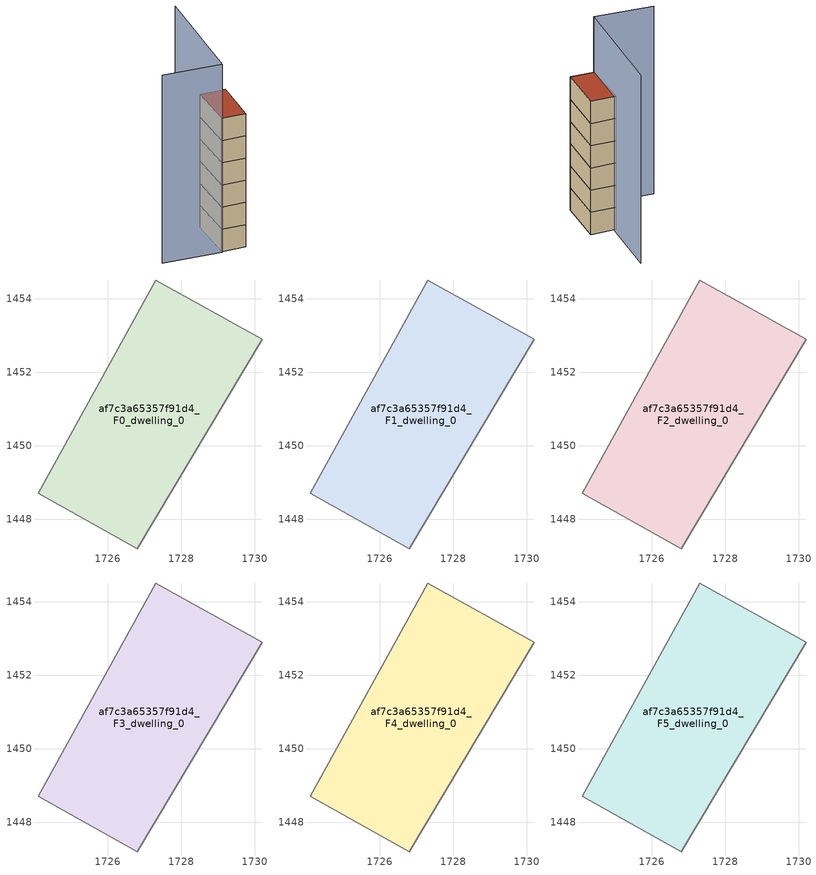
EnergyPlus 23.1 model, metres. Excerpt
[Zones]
af7c3a65357f91d4_F0_dwelling_0
 floor ground (EU_floor_Construction): 1730.2,1452.9 1726.79,1447.2 1724.09,1448.7 1727.3,1454.5 z0
 wall adiabatic (EU_wall_Construction): 1730.2,1452.9 1727.3,1454.5 1724.09,1448.7 1726.79,1447.2 1730.2,1452.9 z0:3
af7c3a65357f91d4_F1_dwelling_0
 floor to af7c3a65357f91d4_F0_dwelling_0 (EU_floor_Construction): 1730.2,1452.9 1726.79,1447.2 1724.09,1448.7 1727.3,1454.5 z3
 wall adiabatic (EU_wall_Construction): 1730.2,1452.9 1727.3,1454.5 1724.09,1448.7 1726.79,1447.2 1730.2,1452.9 z3:6
af7c3a65357f91d4_F2_dwelling_0
 floor to af7c3a65357f91d4_F1_dwelling_0 (EU_floor_Construction): 1730.2,1452.9 1726.79,1447.2 1724.09,1448.7 1727.3,1454.5 z6
 wall adiabatic (EU_wall_Construction): 1730.2,1452.9 1727.3,1454.5 1724.09,1448.7 1726.79,1447.2 1730.2,1452.9 z6:9
af7c3a65357f91d4_F3_dwelling_0
 floor to af7c3a65357f91d4_F2_dwelling_0 (EU_floor_Construction): 1730.2,1452.9 1726.79,1447.2 1724.09,1448.7 1727.3,1454.5 z9
 wall adiabatic (EU_wall_Construction): 1730.2,1452.9 1727.3,1454.5 1724.09,1448.7 1726.79,1447.2 1730.2,1452.9 z9:12
af7c3a65357f91d4_F4_dwelling_0
 floor to af7c3a65357f91d4_F3_dwelling_0 (EU_floor_Construction): 1730.2,1452.9 1726.79,1447.2 1724.09,1448.7 1727.3,1454.5 z12
 wall adiabatic (EU_wall_Construction): 1730.2,1452.9 1727.3,1454.5 1724.09,1448.7 1726.79,1447.2 1730.2,1452.9 z12:15
af7c3a65357f91d4_F5_dwelling_0
 floor to af7c3a65357f91d4_F4_dwelling_0 (EU_floor_Construction): 1730.2,1452.9 1726.79,1447.2 1724.09,1448.7 1727.3,1454.5 z15
 wall adiabatic (EU_wall_Construction): 1730.2,1452.9 1727.3,1454.5 1724.09,1448.7 1726.79,1447.2 1730.2,1452.9 z15:18
 roof outside (EU_roof_Construction): 1726.79,1447.2 1730.2,1452.9 1727.3,1454.5 1724.09,1448.7 z18
shading: 1732.2,1462.01 1724.03,1448.53 / 1724.03,1448.53 1717.49,1452.5 z0:25.4
[Building]
EU S2 Campaign: North Axis=0; Terrain=City; Solar Distribution=FullExterior
[Site:Location]
Lyon-Bron: Latitude=45.75; Longitude=5; Time Zone=1; Elevation=198
[SizingPeriod:WeatherFileDays]
AnnualSizingPeriod: Begin Month=1; Begin Day of Month=1; End Month=12; End Day of Month=31; Day of Week for Start Day=Monday; Use Weather File Daylight Saving Period=No; Use Weather File Rain and Snow Indicators=No
[MATERIAL]
EU_InternalMass_Material: Roughness=MediumRough; Thickness=0.1; Conductivity=1; Density=1800; Specific Heat=900; Thermal Absorptance=0.9; Solar Absorptance=0.7; Visible Absorptance=0.7
[MATERIAL:NOMASS] Roughness=MediumRough; Thermal Absorptance=0.9; Solar Absorptance=0.7; Visible Absorptance=0.7
Name | Thermal Resistance
EU_wall_NoMass | 0.776494
EU_roof_NoMass | 0.486893
EU_floor_NoMass | 0.421597
[CONSTRUCTION]
EU_wall_Construction: EU_wall_NoMass
EU_roof_Construction: EU_roof_NoMass
EU_floor_Construction: EU_floor_NoMass
EU_InternalMass_Construction: EU_InternalMass_Material
[ZONE] Type=1; Multiplier=1; Ceiling Height=autocalculate; Floor Area=autocalculate; Part of Total Floor Area=Yes
Name | Volume
af7c3a65357f91d4_F0_dwelling_0 | 63.7354
af7c3a65357f91d4_F1_dwelling_0; af7c3a65357f91d4_F2_dwelling_0; af7c3a65357f91d4_F3_dwelling_0; af7c3a65357f91d4_F4_dwelling_0; af7c3a65357f91d4_F5_dwelling_0 | 63.7346
[INTERNALMASS] Construction=EU_InternalMass_Construction; Surface Area=21.245
Name | Zone or ZoneList
af7c3a65357f91d4_F0_dwelling_0_EU_InternalMass | af7c3a65357f91d4_F0_dwelling_0
af7c3a65357f91d4_F1_dwelling_0_EU_InternalMass | af7c3a65357f91d4_F1_dwelling_0
af7c3a65357f91d4_F2_dwelling_0_EU_InternalMass | af7c3a65357f91d4_F2_dwelling_0
af7c3a65357f91d4_F3_dwelling_0_EU_InternalMass | af7c3a65357f91d4_F3_dwelling_0
af7c3a65357f91d4_F4_dwelling_0_EU_InternalMass | af7c3a65357f91d4_F4_dwelling_0
af7c3a65357f91d4_F5_dwelling_0_EU_InternalMass | af7c3a65357f91d4_F5_dwelling_0
[OTHEREQUIPMENT] Fuel Type=Electricity; Design Level Calculation Method=Watts/Area; Power per Zone Floor Area=1; Fraction Latent=0; Fraction Radiant=0; Fraction Lost=0; Carbon Dioxide Generation Rate=0; EndUse Subcategory=EU_Step8_InternalGains
Name | Zone or ZoneList or Space or SpaceList | Schedule
EU_Step8_InternalGain_af7c3a65357f91d4_F0_dwelling_0_f000 | af7c3a65357f91d4_F0_dwelling_0 | EU_Step8_GainSchedule_af7c3a65357f91d4_F0_dwelling_0_f000
EU_Step8_InternalGain_af7c3a65357f91d4_F1_dwelling_0_f000 | af7c3a65357f91d4_F1_dwelling_0 | EU_Step8_GainSchedule_af7c3a65357f91d4_F1_dwelling_0_f000
EU_Step8_InternalGain_af7c3a65357f91d4_F2_dwelling_0_f000 | af7c3a65357f91d4_F2_dwelling_0 | EU_Step8_GainSchedule_af7c3a65357f91d4_F2_dwelling_0_f000
EU_Step8_InternalGain_af7c3a65357f91d4_F3_dwelling_0_f000 | af7c3a65357f91d4_F3_dwelling_0 | EU_Step8_GainSchedule_af7c3a65357f91d4_F3_dwelling_0_f000
EU_Step8_InternalGain_af7c3a65357f91d4_F4_dwelling_0_f000 | af7c3a65357f91d4_F4_dwelling_0 | EU_Step8_GainSchedule_af7c3a65357f91d4_F4_dwelling_0_f000
EU_Step8_InternalGain_af7c3a65357f91d4_F5_dwelling_0_f000 | af7c3a65357f91d4_F5_dwelling_0 | EU_Step8_GainSchedule_af7c3a65357f91d4_F5_dwelling_0_f000
[ZONEVENTILATION:DESIGNFLOWRATE] Schedule=EU_AlwaysOn; Design Flow Rate Calculation Method=AirChanges/Hour; Air Changes per Hour=0.693814; Ventilation Type=Natural; Fan Pressure Rise=0; Fan Total Efficiency=1; Constant Term Coefficient=1; Temperature Term Coefficient=0; Velocity Term Coefficient=0; Velocity Squared Term Coefficient=0; Minimum Indoor Temperature=-100; Maximum Indoor Temperature=100; Delta Temperature=-100; Minimum Outdoor Temperature=-100; Maximum Outdoor Temperature=100; Maximum Wind Speed=40
Name | Zone or ZoneList or Space or SpaceList
EU_ConstantAir_af7c3a65357f91d4_F0_dwelling_0 | af7c3a65357f91d4_F0_dwelling_0
EU_ConstantAir_af7c3a65357f91d4_F1_dwelling_0 | af7c3a65357f91d4_F1_dwelling_0
EU_ConstantAir_af7c3a65357f91d4_F2_dwelling_0 | af7c3a65357f91d4_F2_dwelling_0
EU_ConstantAir_af7c3a65357f91d4_F3_dwelling_0 | af7c3a65357f91d4_F3_dwelling_0
EU_ConstantAir_af7c3a65357f91d4_F4_dwelling_0 | af7c3a65357f91d4_F4_dwelling_0
EU_ConstantAir_af7c3a65357f91d4_F5_dwelling_0 | af7c3a65357f91d4_F5_dwelling_0
[HVACTEMPLATE:THERMOSTAT] Constant Heating Setpoint=20; Constant Cooling Setpoint=50
EU_HeatOnly_af7c3a65357f91d4_F0_dwelling_0; EU_HeatOnly_af7c3a65357f91d4_F1_dwelling_0; EU_HeatOnly_af7c3a65357f91d4_F2_dwelling_0; EU_HeatOnly_af7c3a65357f91d4_F3_dwelling_0; EU_HeatOnly_af7c3a65357f91d4_F4_dwelling_0; EU_HeatOnly_af7c3a65357f91d4_F5_dwelling_0
[HVACTEMPLATE:ZONE:IDEALLOADSAIRSYSTEM] System Availability Schedule=EU_AlwaysOn; Maximum Heating Supply Air Temperature=50; Minimum Cooling Supply Air Temperature=13; Maximum Heating Supply Air Humidity Ratio=0.0156; Minimum Cooling Supply Air Humidity Ratio=0.0077; Heating Limit=NoLimit; Cooling Limit=NoLimit; Heating Availability Schedule=EU_AlwaysOn; Cooling Availability Schedule=EU_CoolingOff; Dehumidification Control Type=ConstantSensibleHeatRatio; Cooling Sensible Heat Ratio=0.7; Dehumidification Setpoint=60; Humidification Control Type=None; Humidification Setpoint=30; Outdoor Air Method=None; Outdoor Air Flow Rate per Person=0.00944; Outdoor Air Flow Rate per Zone Floor Area=0; Outdoor Air Flow Rate per Zone=0; Demand Controlled Ventilation Type=None; Outdoor Air Economizer Type=NoEconomizer; Heat Recovery Type=None; Sensible Heat Recovery Effectiveness=0.7; Latent Heat Recovery Effectiveness=0.65
Name | Template Thermostat
af7c3a65357f91d4_F0_dwelling_0 | EU_HeatOnly_af7c3a65357f91d4_F0_dwelling_0
af7c3a65357f91d4_F1_dwelling_0 | EU_HeatOnly_af7c3a65357f91d4_F1_dwelling_0
af7c3a65357f91d4_F2_dwelling_0 | EU_HeatOnly_af7c3a65357f91d4_F2_dwelling_0
af7c3a65357f91d4_F3_dwelling_0 | EU_HeatOnly_af7c3a65357f91d4_F3_dwelling_0
af7c3a65357f91d4_F4_dwelling_0 | EU_HeatOnly_af7c3a65357f91d4_F4_dwelling_0
af7c3a65357f91d4_F5_dwelling_0 | EU_HeatOnly_af7c3a65357f91d4_F5_dwelling_0
[SIZING:ZONE] Zone Cooling Design Supply Air Temperature Input Method=SupplyAirTemperature; Zone Cooling Design Supply Air Temperature=13; Zone Heating Design Supply Air Temperature Input Method=SupplyAirTemperature; Zone Heating Design Supply Air Temperature=50; Zone Cooling Design Supply Air Humidity Ratio=0.008; Zone Heating Design Supply Air Humidity Ratio=0.008; Cooling Design Air Flow Method=DesignDay; Cooling Design Air Flow Rate=0; Cooling Minimum Air Flow per Zone Floor Area=0.000762; Cooling Minimum Air Flow=0; Cooling Minimum Air Flow Fraction=0.2; Heating Design Air Flow Method=DesignDay; Heating Design Air Flow Rate=0; Heating Maximum Air Flow per Zone Floor Area=0.002032; Heating Maximum Air Flow=0.141576; Heating Maximum Air Flow Fraction=0.3; Account for Dedicated Outdoor Air System=No; Dedicated Outdoor Air System Control Strategy=NeutralSupplyAir; Dedicated Outdoor Air Low Setpoint Temperature for Design=autosize; Dedicated Outdoor Air High Setpoint Temperature for Design=autosize; Zone Load Sizing Method=Sensible Load Only No Latent Load; Zone Latent Cooling Design Supply Air Humidity Ratio Input Method=HumidityRatioDifference; Zone Cooling Design Supply Air Humidity Ratio Difference=0.005; Zone Latent Heating Design Supply Air Humidity Ratio Input Method=HumidityRatioDifference; Zone Humidification Design Supply Air Humidity Ratio Difference=0.005
af7c3a65357f91d4_F0_dwelling_0; af7c3a65357f91d4_F1_dwelling_0; af7c3a65357f91d4_F2_dwelling_0; af7c3a65357f91d4_F3_dwelling_0; af7c3a65357f91d4_F4_dwelling_0; af7c3a65357f91d4_F5_dwelling_0
[SCHEDULE:CONSTANT]
Name | Hourly Value
EU_AlwaysOn | 1
EU_CoolingOff | 0
[SCHEDULE:FILE] Column Number=1; Rows to Skip at Top=0; Number of Hours of Data=8760; Column Separator=Comma; Interpolate to Timestep=No; Minutes per Item=60; Adjust Schedule for Daylight Savings=Yes
Name | File
EU_Step8_GainSchedule_af7c3a65357f91d4_F0_dwelling_0_f000 | ../../schedules/af7c3a65357f91d4/af7c3a65357f91d4_F0_dwelling_0_f000_gain.csv
EU_Step8_GainSchedule_af7c3a65357f91d4_F1_dwelling_0_f000 | ../../schedules/af7c3a65357f91d4/af7c3a65357f91d4_F1_dwelling_0_f000_gain.csv
EU_Step8_GainSchedule_af7c3a65357f91d4_F2_dwelling_0_f000 | ../../schedules/af7c3a65357f91d4/af7c3a65357f91d4_F2_dwelling_0_f000_gain.csv
EU_Step8_GainSchedule_af7c3a65357f91d4_F3_dwelling_0_f000 | ../../schedules/af7c3a65357f91d4/af7c3a65357f91d4_F3_dwelling_0_f000_gain.csv
EU_Step8_GainSchedule_af7c3a65357f91d4_F4_dwelling_0_f000 | ../../schedules/af7c3a65357f91d4/af7c3a65357f91d4_F4_dwelling_0_f000_gain.csv
EU_Step8_GainSchedule_af7c3a65357f91d4_F5_dwelling_0_f000 | ../../schedules/af7c3a65357f91d4/af7c3a65357f91d4_F5_dwelling_0_f000_gain.csv
